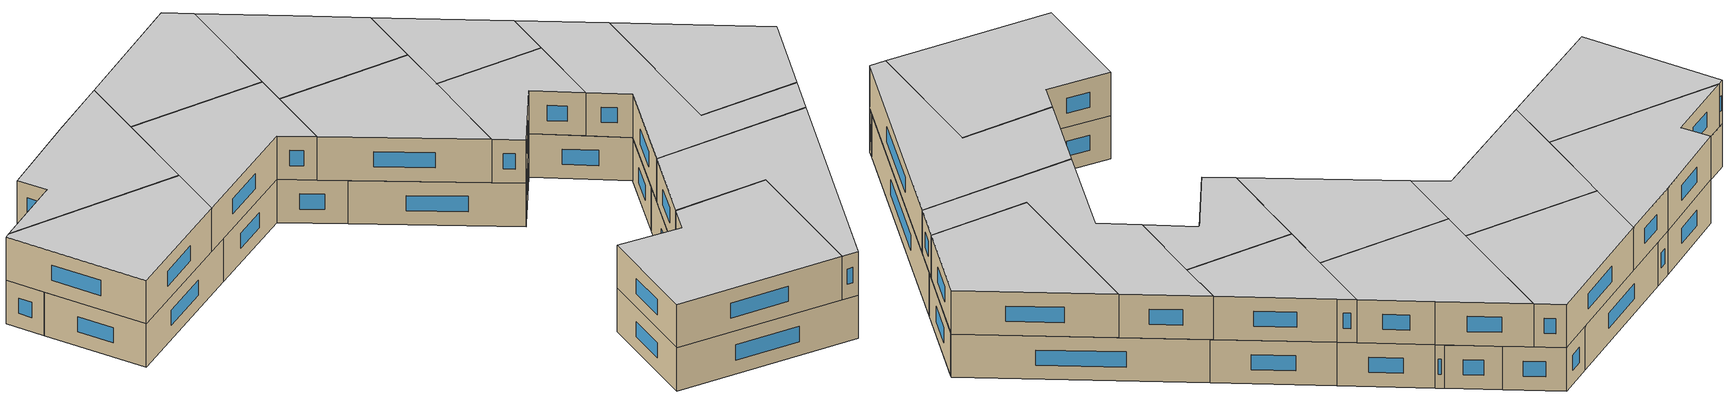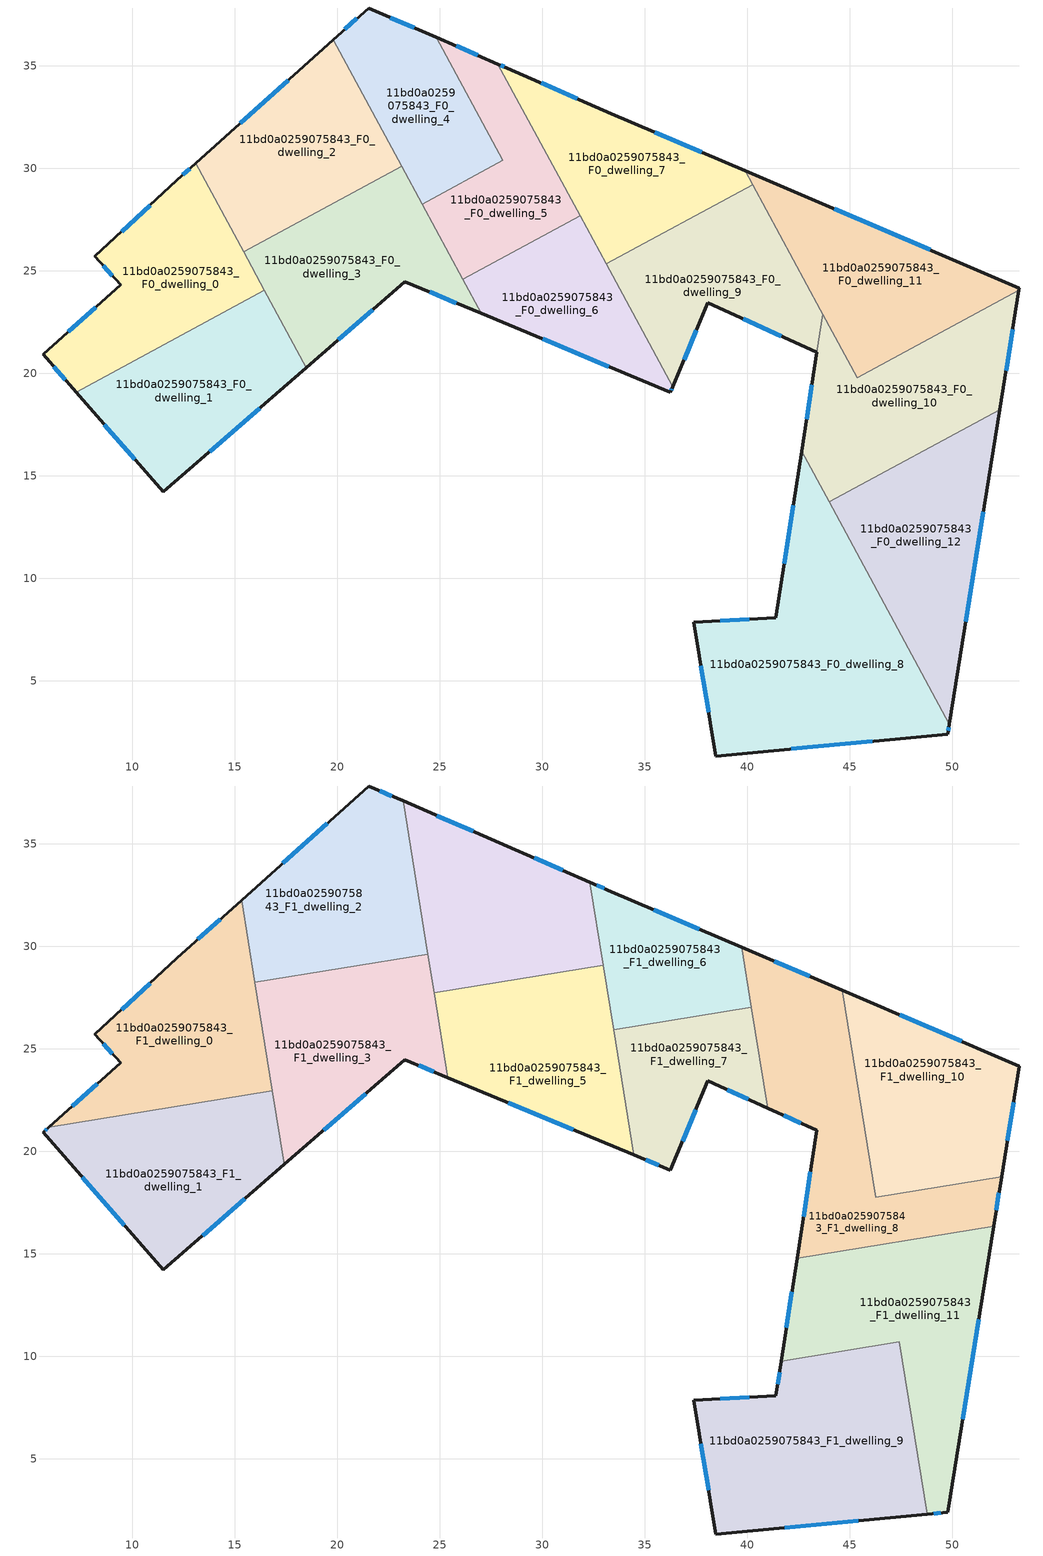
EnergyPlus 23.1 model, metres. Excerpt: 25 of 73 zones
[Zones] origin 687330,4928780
11bd0a0259075843_F0_dwelling_0
 floor ground (EU_floor_Construction): 13.1,30.24 16.45,24.05 7.27,19.08 5.66,20.93 9.45,24.31 8.18,25.71 12.18,29.41 z0
 wall outside (EU_wall_Construction): 13.1,30.24 12.18,29.41 8.18,25.71 9.45,24.31 5.66,20.93 7.27,19.08 z0:3
 wall to 11bd0a0259075843_F0_dwelling_2 (EU_wall_Construction): 15.44,25.92 13.1,30.24 z0:3
 wall to 11bd0a0259075843_F0_dwelling_1 (EU_wall_Construction): 7.27,19.08 16.45,24.05 z0:3
 wall to 11bd0a0259075843_F0_dwelling_3 (EU_wall_Construction): 16.45,24.05 15.44,25.92 z0:3
 window (EU_Window_Construction): 10.88,28.2 9.48,26.91 / 12.8,29.97 12.48,29.68 / 6.18,20.33 6.74,19.68 / 8.22,23.21 6.89,22.03 / 8.59,25.25 9.04,24.76 z0.98:2.02
11bd0a0259075843_F0_dwelling_1
 floor ground (EU_floor_Construction): 16.45,24.05 18.49,20.28 11.51,14.21 7.27,19.08 z0
 wall outside (EU_wall_Construction): 7.27,19.08 11.51,14.21 18.49,20.28 z0:3
 wall to 11bd0a0259075843_F0_dwelling_3 (EU_wall_Construction): 18.49,20.28 16.45,24.05 z0:3
 window (EU_Window_Construction): 8.65,17.5 10.13,15.79 / 13.78,16.18 16.22,18.3 z0.98:2.02
11bd0a0259075843_F0_dwelling_10
 floor ground (EU_floor_Construction): 53.26,24.04 52.33,18.23 44,13.72 42.66,16.19 43.69,22.89 45.37,19.77 z0
 wall outside (EU_wall_Construction): 52.33,18.23 53.26,24.04 / 43.4,21.02 42.66,16.19 z0:3
 wall to 11bd0a0259075843_F0_dwelling_12 (EU_wall_Construction): 44,13.72 52.33,18.23 z0:3
 wall to 11bd0a0259075843_F0_dwelling_11 (EU_wall_Construction): 53.26,24.04 45.37,19.77 43.69,22.88 z0:3
 wall to 11bd0a0259075843_F0_dwelling_8 (EU_wall_Construction): 42.66,16.19 44,13.72 z0:3
 wall to 11bd0a0259075843_F0_dwelling_9 (EU_wall_Construction): 43.69,22.89 43.4,21.02 z0:3
 window (EU_Window_Construction): 52.63,20.12 52.96,22.15 / 43.16,19.45 42.9,17.76 z0.98:2.02
11bd0a0259075843_F0_dwelling_11
 floor ground (EU_floor_Construction): 53.28,24.16 53.26,24.04 45.37,19.77 39.91,29.87 z0
 wall outside (EU_wall_Construction): 53.26,24.04 53.28,24.16 39.91,29.87 z0:3
 wall to 11bd0a0259075843_F0_dwelling_7 (EU_wall_Construction): 39.91,29.87 40.27,29.2 z0:3
 wall to 11bd0a0259075843_F0_dwelling_9 (EU_wall_Construction): 40.27,29.2 43.57,23.1 43.69,22.89 z0:3
 window (EU_Window_Construction): 48.93,26.02 44.26,28.01 z0.98:2.02
11bd0a0259075843_F0_dwelling_12
 floor ground (EU_floor_Construction): 52.33,18.23 49.86,2.88 44,13.72 z0
 wall outside (EU_wall_Construction): 49.86,2.88 52.33,18.23 z0:3
 wall to 11bd0a0259075843_F0_dwelling_8 (EU_wall_Construction): 44,13.72 49.86,2.88 z0:3
 window (EU_Window_Construction): 50.66,7.87 51.52,13.24 z0.98:2.02
11bd0a0259075843_F0_dwelling_2
 floor ground (EU_floor_Construction): 19.8,36.26 23.15,30.09 15.44,25.92 13.1,30.24 z0
 wall outside (EU_wall_Construction): 19.8,36.26 13.1,30.24 z0:3
 wall to 11bd0a0259075843_F0_dwelling_3 (EU_wall_Construction): 15.44,25.92 23.15,30.09 z0:3
 wall to 11bd0a0259075843_F0_dwelling_4 (EU_wall_Construction): 23.15,30.09 19.8,36.26 z0:3
 window (EU_Window_Construction): 17.62,34.3 15.28,32.2 z0.98:2.02
 ceiling adiabatic (EU_roof_Construction): 21.35,29.11 23.15,30.09 19.8,36.26 13.1,30.24 15.44,25.92 16.29,26.38 15.99,28.24 z3
11bd0a0259075843_F0_dwelling_3
 floor ground (EU_floor_Construction): 23.15,30.09 27.02,22.92 23.31,24.47 18.49,20.28 15.44,25.92 z0
 wall outside (EU_wall_Construction): 18.49,20.28 23.31,24.47 27.02,22.92 z0:3
 wall to 11bd0a0259075843_F0_dwelling_5 (EU_wall_Construction): 26.13,24.58 24.14,28.25 z0:3
 wall to 11bd0a0259075843_F0_dwelling_6 (EU_wall_Construction): 27.02,22.92 26.13,24.58 z0:3
 wall to 11bd0a0259075843_F0_dwelling_4 (EU_wall_Construction): 24.14,28.25 23.15,30.09 z0:3
 window (EU_Window_Construction): 24.52,23.96 25.82,23.42 / 20.06,21.64 21.74,23.1 z0.98:2.02
11bd0a0259075843_F0_dwelling_4
 floor ground (EU_floor_Construction): 24.82,36.39 28.08,30.38 24.14,28.25 19.8,36.26 21.53,37.82 z0
 wall outside (EU_wall_Construction): 24.82,36.39 21.53,37.82 19.8,36.26 z0:3
 wall to 11bd0a0259075843_F0_dwelling_5 (EU_wall_Construction): 24.14,28.25 28.08,30.38 24.82,36.39 z0:3
 window (EU_Window_Construction): 20.97,37.31 20.37,36.77 / 23.75,36.85 22.6,37.35 z0.98:2.02
11bd0a0259075843_F0_dwelling_5
 floor ground (EU_floor_Construction): 27.84,35.08 31.85,27.68 26.13,24.58 24.14,28.25 28.08,30.38 24.82,36.39 z0
 wall outside (EU_wall_Construction): 27.84,35.08 24.82,36.39 z0:3
 wall to 11bd0a0259075843_F0_dwelling_6 (EU_wall_Construction): 26.13,24.58 31.85,27.68 z0:3
 wall to 11bd0a0259075843_F0_dwelling_7 (EU_wall_Construction): 31.85,27.68 27.84,35.08 z0:3
 window (EU_Window_Construction): 26.86,35.51 25.81,35.97 z0.98:2.02
11bd0a0259075843_F0_dwelling_6
 floor ground (EU_floor_Construction): 31.85,27.68 36.37,19.33 36.26,19.08 27.02,22.92 26.13,24.58 z0
 wall outside (EU_wall_Construction): 27.02,22.92 36.26,19.08 36.37,19.33 z0:3
 wall to 11bd0a0259075843_F0_dwelling_9 (EU_wall_Construction): 36.37,19.33 33.12,25.33 z0:3
 wall to 11bd0a0259075843_F0_dwelling_7 (EU_wall_Construction): 33.12,25.33 31.85,27.68 z0:3
 window (EU_Window_Construction): 36.29,19.16 36.33,19.25 / 30.03,21.67 33.26,20.33 z0.98:2.02
11bd0a0259075843_F0_dwelling_7
 floor ground (EU_floor_Construction): 39.91,29.87 40.27,29.2 33.12,25.33 27.84,35.08 28.3,34.89 33.37,32.67 z0
 wall outside (EU_wall_Construction): 39.91,29.87 33.37,32.67 28.3,34.89 27.84,35.08 z0:3
 wall to 11bd0a0259075843_F0_dwelling_9 (EU_wall_Construction): 33.12,25.33 40.27,29.2 z0:3
 window (EU_Window_Construction): 31.72,33.39 29.95,34.17 / 37.78,30.78 35.5,31.76 / 28.15,34.95 27.99,35.02 z0.98:2.02
 ceiling adiabatic (EU_roof_Construction): 39.89,29 39.74,29.94 33.37,32.67 32.32,33.13 33.54,25.56 33.48,25.93 34.53,26.1 z3
11bd0a0259075843_F0_dwelling_8
 floor ground (EU_floor_Construction): 42.66,16.19 49.86,2.88 49.78,2.39 38.47,1.33 37.39,7.86 41.41,8.08 z0
 wall outside (EU_wall_Construction): 42.66,16.19 41.41,8.08 37.39,7.86 38.47,1.33 49.78,2.39 49.86,2.88 z0:3
 window (EU_Window_Construction): 49.81,2.55 49.83,2.72 / 42.15,1.67 46.1,2.04 / 37.74,5.73 38.12,3.45 / 40.1,8.01 38.7,7.93 / 42.25,13.55 41.82,10.72 z0.98:2.02
11bd0a0259075843_F0_dwelling_9
 floor ground (EU_floor_Construction): 40.27,29.2 43.57,23.1 43.69,22.89 43.4,21.02 38.08,23.44 36.37,19.33 33.12,25.33 z0
 wall outside (EU_wall_Construction): 36.37,19.33 38.08,23.44 43.4,21.02 z0:3
 window (EU_Window_Construction): 39.81,22.65 41.67,21.8 / 36.92,20.67 37.52,22.1 z0.98:2.02
11bd0a0259075843_F1_dwelling_0
 floor to 11bd0a0259075843_F0_dwelling_0 (EU_floor_Construction): 13.1,30.24 16.45,24.05 13.34,22.37 5.94,21.17 9.45,24.31 8.18,25.71 12.18,29.41 z3
 floor to 11bd0a0259075843_F0_dwelling_1 (EU_floor_Construction): 16.45,24.05 16.76,23.48 16.85,22.94 13.34,22.37 z3
 floor to 11bd0a0259075843_F0_dwelling_3 (EU_floor_Construction): 16.29,26.38 16.76,23.48 15.44,25.92 z3
 floor adiabatic (EU_floor_Construction): 15.34,32.25 16.29,26.38 15.44,25.92 13.1,30.24 z3
 wall outside (EU_wall_Construction): 15.34,32.25 12.18,29.41 8.18,25.71 9.45,24.31 5.94,21.17 z3:6
 wall to 11bd0a0259075843_F1_dwelling_1 (EU_wall_Construction): 5.94,21.17 16.85,22.94 z3:6
 wall to 11bd0a0259075843_F1_dwelling_3 (EU_wall_Construction): 16.85,22.94 15.99,28.24 z3:6
 wall to 11bd0a0259075843_F1_dwelling_2 (EU_wall_Construction): 15.99,28.24 15.34,32.25 z3:6
 window (EU_Window_Construction): 14.31,31.32 13.21,30.33 / 8.31,23.29 7.08,22.19 / 8.59,25.25 9.04,24.76 / 10.88,28.2 9.48,26.91 z3.98:5.02
 ceiling to 11bd0a0259075843_F2_dwelling_0 (EU_floor_Construction): 16.85,22.94 15.34,32.25 12.18,29.41 8.18,25.71 9.45,24.31 5.94,21.17 z6
11bd0a0259075843_F1_dwelling_1
 floor to 11bd0a0259075843_F0_dwelling_1 (EU_floor_Construction): 16.85,22.94 17.43,19.35 11.51,14.21 7.27,19.08 13.34,22.37 z3
 floor to 11bd0a0259075843_F0_dwelling_0 (EU_floor_Construction): 13.34,22.37 7.27,19.08 5.66,20.93 5.94,21.17 z3
 wall outside (EU_wall_Construction): 5.94,21.17 5.66,20.93 11.51,14.21 17.43,19.35 z3:6
 wall to 11bd0a0259075843_F1_dwelling_3 (EU_wall_Construction): 17.43,19.35 16.85,22.94 z3:6
 window (EU_Window_Construction): 13.44,15.88 15.5,17.68 / 7.56,18.74 9.61,16.39 / 5.85,21.09 5.75,21.01 z3.98:5.02
 ceiling to 11bd0a0259075843_F2_dwelling_1 (EU_floor_Construction): 17.43,19.35 16.85,22.94 5.94,21.17 5.66,20.93 11.51,14.21 z6
11bd0a0259075843_F1_dwelling_10
 floor to 11bd0a0259075843_F0_dwelling_11 (EU_floor_Construction): 53.28,24.16 53.26,24.04 45.9,20.06 44.64,27.85 z3
 floor to 11bd0a0259075843_F0_dwelling_10 (EU_floor_Construction): 53.26,24.04 52.41,18.76 46.28,17.76 45.9,20.06 z3
 wall outside (EU_wall_Construction): 52.41,18.76 53.28,24.16 44.64,27.85 z3:6
 wall to 11bd0a0259075843_F1_dwelling_8 (EU_wall_Construction): 44.64,27.85 46.28,17.76 52.41,18.76 z3:6
 window (EU_Window_Construction): 52.69,20.51 53,22.4 / 50.47,25.36 47.45,26.65 z3.98:5.02
 ceiling to 11bd0a0259075843_F2_dwelling_10 (EU_floor_Construction): 52.41,18.76 53.28,24.16 44.64,27.85 46.28,17.76 z6
11bd0a0259075843_F1_dwelling_11
 floor to 11bd0a0259075843_F0_dwelling_12 (EU_floor_Construction): 52.02,16.34 49.86,2.88 48.19,5.97 47.42,10.7 45.78,10.43 44,13.72 47.49,15.61 z3
 floor to 11bd0a0259075843_F0_dwelling_10 (EU_floor_Construction): 47.49,15.61 44,13.72 43.34,14.93 z3
 floor to 11bd0a0259075843_F0_dwelling_8 (EU_floor_Construction): 48.19,5.97 49.86,2.88 49.78,2.39 48.79,2.29 z3; 43.34,14.93 45.78,10.43 41.67,9.76 42.44,14.79 z3
 wall outside (EU_wall_Construction): 42.44,14.79 41.67,9.76 / 48.79,2.29 49.78,2.39 52.02,16.34 z3:6
 wall to 11bd0a0259075843_F1_dwelling_8 (EU_wall_Construction): 52.02,16.34 42.44,14.79 z3:6
 wall to 11bd0a0259075843_F1_dwelling_9 (EU_wall_Construction): 41.67,9.76 47.42,10.7 48.79,2.29 z3:6
 window (EU_Window_Construction): 42.19,13.15 41.92,11.4 / 50.51,6.93 51.29,11.81 / 49.11,2.32 49.46,2.36 z3.98:5.02
 ceiling to 11bd0a0259075843_F2_dwelling_11 (EU_floor_Construction): 49.78,2.39 52.02,16.34 42.44,14.79 41.67,9.76 47.42,10.7 48.79,2.29 z6
11bd0a0259075843_F1_dwelling_2
 floor adiabatic (EU_floor_Construction): 19.8,36.26 23.15,30.09 21.35,29.11 15.99,28.24 15.34,32.25 z3
 floor to 11bd0a0259075843_F0_dwelling_4 (EU_floor_Construction): 23.22,37.09 24.43,29.61 23.48,29.46 19.8,36.26 21.53,37.82 z3
 floor to 11bd0a0259075843_F0_dwelling_3 (EU_floor_Construction): 23.15,30.09 23.48,29.46 21.35,29.11 z3
 wall outside (EU_wall_Construction): 23.22,37.09 21.53,37.82 15.34,32.25 z3:6
 wall to 11bd0a0259075843_F1_dwelling_4 (EU_wall_Construction): 24.43,29.61 23.22,37.09 z3:6
 wall to 11bd0a0259075843_F1_dwelling_3 (EU_wall_Construction): 15.99,28.24 24.43,29.61 z3:6
 window (EU_Window_Construction): 22.67,37.32 22.08,37.58 / 19.52,36 17.35,34.06 z3.98:5.02
 ceiling to 11bd0a0259075843_F2_dwelling_2 (EU_floor_Construction): 24.43,29.61 23.22,37.09 21.53,37.82 15.34,32.25 15.99,28.24 z6
11bd0a0259075843_F1_dwelling_3
 floor to 11bd0a0259075843_F0_dwelling_3 (EU_floor_Construction): 23.48,29.46 24.87,26.9 25.41,23.59 23.31,24.47 18.49,20.28 16.76,23.48 16.29,26.38 21.35,29.11 z3
 floor to 11bd0a0259075843_F0_dwelling_4 (EU_floor_Construction): 24.43,29.61 24.61,28.5 24.14,28.25 23.48,29.46 z3
 floor to 11bd0a0259075843_F0_dwelling_2 (EU_floor_Construction): 21.35,29.11 16.29,26.38 15.99,28.24 z3
 floor to 11bd0a0259075843_F0_dwelling_1 (EU_floor_Construction): 16.76,23.48 18.49,20.28 17.43,19.35 z3
 floor to 11bd0a0259075843_F0_dwelling_5 (EU_floor_Construction): 24.61,28.5 24.87,26.9 24.14,28.25 z3
 wall outside (EU_wall_Construction): 17.43,19.35 23.31,24.47 25.41,23.59 z3:6
 wall to 11bd0a0259075843_F1_dwelling_5 (EU_wall_Construction): 25.41,23.59 24.73,27.74 z3:6
 wall to 11bd0a0259075843_F1_dwelling_4 (EU_wall_Construction): 24.73,27.74 24.43,29.61 z3:6
 window (EU_Window_Construction): 19.34,21.02 21.4,22.8 / 23.99,24.18 24.73,23.88 z3.98:5.02
 ceiling to 11bd0a0259075843_F2_dwelling_3 (EU_floor_Construction): 25.41,23.59 24.43,29.61 15.99,28.24 17.43,19.35 23.31,24.47 z6
11bd0a0259075843_F1_dwelling_4
 floor to 11bd0a0259075843_F0_dwelling_5 (EU_floor_Construction): 27.84,35.08 31.24,28.8 24.73,27.74 24.61,28.5 28.08,30.38 24.82,36.39 z3
 floor to 11bd0a0259075843_F0_dwelling_4 (EU_floor_Construction): 24.82,36.39 28.08,30.38 24.61,28.5 23.22,37.09 z3
 floor to 11bd0a0259075843_F0_dwelling_7 (EU_floor_Construction): 32.32,33.13 32.97,29.08 31.24,28.8 27.84,35.08 28.3,34.89 z3
 wall outside (EU_wall_Construction): 32.31,33.13 28.3,34.89 23.22,37.09 z3:6
 wall to 11bd0a0259075843_F1_dwelling_5 (EU_wall_Construction): 24.73,27.74 32.97,29.08 z3:6
 wall to 11bd0a0259075843_F1_dwelling_6 (EU_wall_Construction): 32.97,29.08 32.31,33.13 z3:6
 window (EU_Window_Construction): 26.65,35.6 24.87,36.37 / 31.01,33.7 29.61,34.32 z3.98:5.02
 ceiling to 11bd0a0259075843_F2_dwelling_4 (EU_floor_Construction): 32.97,29.08 32.31,33.13 28.3,34.89 23.22,37.09 24.73,27.74 z6
11bd0a0259075843_F1_dwelling_5
 floor to 11bd0a0259075843_F0_dwelling_5 (EU_floor_Construction): 31.24,28.8 31.85,27.68 26.13,24.58 24.87,26.9 24.73,27.74 z3
 floor to 11bd0a0259075843_F0_dwelling_6 (EU_floor_Construction): 31.85,27.68 33.78,24.12 34.47,19.82 27.02,22.92 26.13,24.58 z3
 floor to 11bd0a0259075843_F0_dwelling_9 (EU_floor_Construction): 33.54,25.56 33.78,24.12 33.12,25.33 z3
 floor to 11bd0a0259075843_F0_dwelling_3 (EU_floor_Construction): 24.87,26.9 27.02,22.92 25.41,23.59 z3
 floor to 11bd0a0259075843_F0_dwelling_7 (EU_floor_Construction): 32.97,29.08 33.54,25.56 33.12,25.33 31.24,28.8 z3
 wall outside (EU_wall_Construction): 25.41,23.59 34.47,19.82 z3:6
 wall to 11bd0a0259075843_F1_dwelling_7 (EU_wall_Construction): 34.47,19.82 33.48,25.93 z3:6
 wall to 11bd0a0259075843_F1_dwelling_6 (EU_wall_Construction): 33.48,25.93 32.97,29.08 z3:6
 window (EU_Window_Construction): 28.36,22.37 31.53,21.05 z3.98:5.02
 ceiling to 11bd0a0259075843_F2_dwelling_5 (EU_floor_Construction): 34.47,19.82 32.97,29.08 24.73,27.74 25.41,23.59 z6
11bd0a0259075843_F1_dwelling_6
 floor adiabatic (EU_floor_Construction): 39.74,29.94 39.89,29 34.53,26.1 33.48,25.93 32.32,33.13 33.37,32.67 z3
 floor to 11bd0a0259075843_F0_dwelling_9 (EU_floor_Construction): 39.89,29 40.21,27.02 34.53,26.1 z3
 wall outside (EU_wall_Construction): 39.74,29.95 33.37,32.67 32.31,33.13 z3:6
 wall to 11bd0a0259075843_F1_dwelling_7 (EU_wall_Construction): 33.48,25.93 40.21,27.02 z3:6
 wall to 11bd0a0259075843_F1_dwelling_8 (EU_wall_Construction): 40.21,27.02 39.74,29.95 z3:6
 window (EU_Window_Construction): 37.67,30.83 35.44,31.78 / 33.03,32.82 32.66,32.98 z3.98:5.02
 ceiling to 11bd0a0259075843_F2_dwelling_6 (EU_floor_Construction): 40.21,27.02 39.74,29.95 33.37,32.67 32.31,33.13 33.48,25.93 z6
11bd0a0259075843_F1_dwelling_7
 floor to 11bd0a0259075843_F0_dwelling_6 (EU_floor_Construction): 33.78,24.11 36.37,19.33 36.26,19.08 34.47,19.82 z3
 floor to 11bd0a0259075843_F0_dwelling_9 (EU_floor_Construction): 40.21,27.02 41.01,22.1 38.08,23.44 36.37,19.33 33.78,24.11 33.54,25.56 34.53,26.1 z3
 floor to 11bd0a0259075843_F0_dwelling_7 (EU_floor_Construction): 34.53,26.1 33.54,25.56 33.48,25.93 z3
 wall outside (EU_wall_Construction): 34.47,19.82 36.26,19.08 38.08,23.44 41.01,22.1 z3:6
 wall to 11bd0a0259075843_F1_dwelling_8 (EU_wall_Construction): 41.01,22.1 40.21,27.02 z3:6
 window (EU_Window_Construction): 39.03,23 40.06,22.54 / 36.85,20.49 37.49,22.02 / 35.06,19.58 35.68,19.32 z3.98:5.02
 ceiling to 11bd0a0259075843_F2_dwelling_7 (EU_floor_Construction): 41.01,22.1 40.21,27.02 33.48,25.93 34.47,19.82 36.26,19.08 38.08,23.44 z6
11bd0a0259075843_F1_dwelling_8
 floor to 11bd0a0259075843_F0_dwelling_10 (EU_floor_Construction): 52.41,18.76 52.33,18.23 47.49,15.61 43.34,14.93 42.66,16.19 43.69,22.88 45.37,19.77 45.9,20.06 46.28,17.76 z3
 floor to 11bd0a0259075843_F0_dwelling_12 (EU_floor_Construction): 52.33,18.23 52.02,16.34 47.49,15.61 z3
 floor to 11bd0a0259075843_F0_dwelling_11 (EU_floor_Construction): 44.64,27.85 45.9,20.06 45.37,19.77 39.91,29.87 z3
 floor to 11bd0a0259075843_F0_dwelling_8 (EU_floor_Construction): 42.66,16.19 43.34,14.93 42.44,14.79 z3
 floor to 11bd0a0259075843_F0_dwelling_9 (EU_floor_Construction): 40.27,29.2 43.57,23.1 43.69,22.89 43.4,21.02 41.01,22.1 39.89,29 z3
 floor to 11bd0a0259075843_F0_dwelling_7 (EU_floor_Construction): 39.91,29.87 40.27,29.2 39.89,29 39.74,29.94 z3
 wall outside (EU_wall_Construction): 44.64,27.85 39.74,29.95 / 52.02,16.34 52.41,18.76 / 41.01,22.1 43.4,21.02 42.44,14.79 z3:6
 window (EU_Window_Construction): 43.05,28.53 41.33,29.26 / 52.15,17.13 52.29,17.97 / 43.09,18.99 42.75,16.81 / 41.79,21.75 42.62,21.37 z3.98:5.02
 ceiling to 11bd0a0259075843_F2_dwelling_8 (EU_floor_Construction): 52.02,16.34 52.41,18.76 46.28,17.76 44.64,27.85 39.74,29.95 41.01,22.1 43.4,21.02 42.44,14.79 z6
11bd0a0259075843_F1_dwelling_9
 floor to 11bd0a0259075843_F0_dwelling_8 (EU_floor_Construction): 45.78,10.43 48.19,5.97 48.79,2.29 38.47,1.33 37.39,7.86 41.41,8.08 41.67,9.76 z3
 floor to 11bd0a0259075843_F0_dwelling_12 (EU_floor_Construction): 47.42,10.7 48.19,5.97 45.78,10.43 z3
 wall outside (EU_wall_Construction): 41.67,9.76 41.41,8.08 37.39,7.86 38.47,1.33 48.79,2.29 z3:6
 window (EU_Window_Construction): 37.74,5.73 38.12,3.45 / 40.1,8.01 38.7,7.93 / 41.58,9.22 41.49,8.63 / 41.83,1.64 45.43,1.98 z3.98:5.02
 ceiling to 11bd0a0259075843_F2_dwelling_9 (EU_floor_Construction): 48.79,2.29 47.42,10.7 41.67,9.76 41.41,8.08 37.39,7.86 38.47,1.33 z6
[Building]
EU S2 Campaign: North Axis=0; Terrain=City; Solar Distribution=FullExterior
[Site:Location]
Bologna: Latitude=44.5; Longitude=11.25; Time Zone=1; Elevation=37
[SizingPeriod:WeatherFileDays]
AnnualSizingPeriod: Begin Month=1; Begin Day of Month=1; End Month=12; End Day of Month=31; Day of Week for Start Day=Monday; Use Weather File Daylight Saving Period=No; Use Weather File Rain and Snow Indicators=No
[MATERIAL]
EU_InternalMass_Material: Roughness=MediumRough; Thickness=0.1; Conductivity=1; Density=1800; Specific Heat=900; Thermal Absorptance=0.9; Solar Absorptance=0.7; Visible Absorptance=0.7
[MATERIAL:NOMASS] Roughness=MediumRough; Thermal Absorptance=0.9; Solar Absorptance=0.7; Visible Absorptance=0.7
Name | Thermal Resistance
EU_wall_NoMass | 0.905828
EU_roof_NoMass | 0.37593
EU_floor_NoMass | 0.67114
[WINDOWMATERIAL:SIMPLEGLAZINGSYSTEM]
EU_Window_SimpleGlazing: UFactor=4.52486; Solar Heat Gain Coefficient=0.85; Visible Transmittance=0.85
[CONSTRUCTION]
EU_wall_Construction: EU_wall_NoMass
EU_roof_Construction: EU_roof_NoMass
EU_floor_Construction: EU_floor_NoMass
EU_Window_Construction: EU_Window_SimpleGlazing
EU_InternalMass_Construction: EU_InternalMass_Material
[ZONE] Type=1; Multiplier=1; Ceiling Height=autocalculate; Floor Area=autocalculate; Part of Total Floor Area=Yes
Name | Volume
11bd0a0259075843_F0_dwelling_0 | 156.979
11bd0a0259075843_F1_dwelling_0 | 170.049
11bd0a0259075843_F0_dwelling_1 | 156.961
11bd0a0259075843_F1_dwelling_1 | 170.053
11bd0a0259075843_F0_dwelling_10 | 168.133
11bd0a0259075843_F1_dwelling_10; 11bd0a0259075843_F1_dwelling_5 | 170.038
11bd0a0259075843_F0_dwelling_11 | 156.987
11bd0a0259075843_F1_dwelling_11 | 202.709
11bd0a0259075843_F0_dwelling_12 | 175.021
11bd0a0259075843_F0_dwelling_2 | 156.864
11bd0a0259075843_F1_dwelling_2 | 170.039
11bd0a0259075843_F0_dwelling_3 | 156.875
11bd0a0259075843_F1_dwelling_3 | 170.048
11bd0a0259075843_F0_dwelling_4 | 118.469
11bd0a0259075843_F1_dwelling_4 | 170.043
11bd0a0259075843_F0_dwelling_5 | 115.206
11bd0a0259075843_F0_dwelling_6 | 115.21
11bd0a0259075843_F1_dwelling_6 | 104.802
11bd0a0259075843_F0_dwelling_7 | 143.99
11bd0a0259075843_F1_dwelling_7 | 104.799
11bd0a0259075843_F0_dwelling_8 | 269.109
11bd0a0259075843_F1_dwelling_8 | 202.674
11bd0a0259075843_F0_dwelling_9 | 150.855
11bd0a0259075843_F1_dwelling_9 | 235.3125
[INTERNALMASS] Construction=EU_InternalMass_Construction
Name | Zone or ZoneList | Surface Area
11bd0a0259075843_F0_dwelling_0_EU_InternalMass | 11bd0a0259075843_F0_dwelling_0 | 52.3252
11bd0a0259075843_F0_dwelling_1_EU_InternalMass | 11bd0a0259075843_F0_dwelling_1 | 52.3217
11bd0a0259075843_F0_dwelling_2_EU_InternalMass | 11bd0a0259075843_F0_dwelling_2 | 52.2851
11bd0a0259075843_F0_dwelling_3_EU_InternalMass | 11bd0a0259075843_F0_dwelling_3 | 52.2925
11bd0a0259075843_F0_dwelling_4_EU_InternalMass | 11bd0a0259075843_F0_dwelling_4 | 39.4904
11bd0a0259075843_F0_dwelling_5_EU_InternalMass | 11bd0a0259075843_F0_dwelling_5 | 38.4017
11bd0a0259075843_F0_dwelling_6_EU_InternalMass | 11bd0a0259075843_F0_dwelling_6 | 38.4025
11bd0a0259075843_F0_dwelling_7_EU_InternalMass | 11bd0a0259075843_F0_dwelling_7 | 47.9948
11bd0a0259075843_F0_dwelling_8_EU_InternalMass | 11bd0a0259075843_F0_dwelling_8 | 89.7029
11bd0a0259075843_F0_dwelling_9_EU_InternalMass | 11bd0a0259075843_F0_dwelling_9 | 50.2844
11bd0a0259075843_F0_dwelling_10_EU_InternalMass | 11bd0a0259075843_F0_dwelling_10 | 56.0427
11bd0a0259075843_F0_dwelling_11_EU_InternalMass | 11bd0a0259075843_F0_dwelling_11 | 52.3256
11bd0a0259075843_F0_dwelling_12_EU_InternalMass | 11bd0a0259075843_F0_dwelling_12 | 58.3383
11bd0a0259075843_F1_dwelling_0_EU_InternalMass | 11bd0a0259075843_F1_dwelling_0 | 56.6856
11bd0a0259075843_F1_dwelling_1_EU_InternalMass | 11bd0a0259075843_F1_dwelling_1 | 56.683
11bd0a0259075843_F1_dwelling_2_EU_InternalMass | 11bd0a0259075843_F1_dwelling_2 | 56.681
11bd0a0259075843_F1_dwelling_3_EU_InternalMass | 11bd0a0259075843_F1_dwelling_3 | 56.684
11bd0a0259075843_F1_dwelling_4_EU_InternalMass | 11bd0a0259075843_F1_dwelling_4 | 56.6808
11bd0a0259075843_F1_dwelling_5_EU_InternalMass | 11bd0a0259075843_F1_dwelling_5 | 56.6808
11bd0a0259075843_F1_dwelling_6_EU_InternalMass | 11bd0a0259075843_F1_dwelling_6 | 34.9331
11bd0a0259075843_F1_dwelling_7_EU_InternalMass | 11bd0a0259075843_F1_dwelling_7 | 34.9323
11bd0a0259075843_F1_dwelling_8_EU_InternalMass | 11bd0a0259075843_F1_dwelling_8 | 67.557
11bd0a0259075843_F1_dwelling_9_EU_InternalMass | 11bd0a0259075843_F1_dwelling_9 | 78.4371
11bd0a0259075843_F1_dwelling_10_EU_InternalMass | 11bd0a0259075843_F1_dwelling_10 | 56.6791
11bd0a0259075843_F1_dwelling_11_EU_InternalMass | 11bd0a0259075843_F1_dwelling_11 | 67.5714
[OTHEREQUIPMENT] Fuel Type=Electricity; Design Level Calculation Method=Watts/Area; Power per Zone Floor Area=1; Fraction Latent=0; Fraction Radiant=0; Fraction Lost=0; Carbon Dioxide Generation Rate=0; EndUse Subcategory=EU_Step8_InternalGains
Name | Zone or ZoneList or Space or SpaceList | Schedule
EU_Step8_InternalGain_11bd0a0259075843_F0_dwelling_0_f000 | 11bd0a0259075843_F0_dwelling_0 | EU_Step8_GainSchedule_11bd0a0259075843_F0_dwelling_0_f000
EU_Step8_InternalGain_11bd0a0259075843_F0_dwelling_1_f000 | 11bd0a0259075843_F0_dwelling_1 | EU_Step8_GainSchedule_11bd0a0259075843_F0_dwelling_1_f000
EU_Step8_InternalGain_11bd0a0259075843_F0_dwelling_2_f000 | 11bd0a0259075843_F0_dwelling_2 | EU_Step8_GainSchedule_11bd0a0259075843_F0_dwelling_2_f000
EU_Step8_InternalGain_11bd0a0259075843_F0_dwelling_3_f000 | 11bd0a0259075843_F0_dwelling_3 | EU_Step8_GainSchedule_11bd0a0259075843_F0_dwelling_3_f000
EU_Step8_InternalGain_11bd0a0259075843_F0_dwelling_4_f000 | 11bd0a0259075843_F0_dwelling_4 | EU_Step8_GainSchedule_11bd0a0259075843_F0_dwelling_4_f000
EU_Step8_InternalGain_11bd0a0259075843_F0_dwelling_5_f000 | 11bd0a0259075843_F0_dwelling_5 | EU_Step8_GainSchedule_11bd0a0259075843_F0_dwelling_5_f000
EU_Step8_InternalGain_11bd0a0259075843_F0_dwelling_6_f000 | 11bd0a0259075843_F0_dwelling_6 | EU_Step8_GainSchedule_11bd0a0259075843_F0_dwelling_6_f000
EU_Step8_InternalGain_11bd0a0259075843_F0_dwelling_7_f000 | 11bd0a0259075843_F0_dwelling_7 | EU_Step8_GainSchedule_11bd0a0259075843_F0_dwelling_7_f000
EU_Step8_InternalGain_11bd0a0259075843_F0_dwelling_8_f000 | 11bd0a0259075843_F0_dwelling_8 | EU_Step8_GainSchedule_11bd0a0259075843_F0_dwelling_8_f000
EU_Step8_InternalGain_11bd0a0259075843_F0_dwelling_9_f000 | 11bd0a0259075843_F0_dwelling_9 | EU_Step8_GainSchedule_11bd0a0259075843_F0_dwelling_9_f000
EU_Step8_InternalGain_11bd0a0259075843_F0_dwelling_10_f000 | 11bd0a0259075843_F0_dwelling_10 | EU_Step8_GainSchedule_11bd0a0259075843_F0_dwelling_10_f000
EU_Step8_InternalGain_11bd0a0259075843_F0_dwelling_11_f000 | 11bd0a0259075843_F0_dwelling_11 | EU_Step8_GainSchedule_11bd0a0259075843_F0_dwelling_11_f000
EU_Step8_InternalGain_11bd0a0259075843_F0_dwelling_12_f000 | 11bd0a0259075843_F0_dwelling_12 | EU_Step8_GainSchedule_11bd0a0259075843_F0_dwelling_12_f000
EU_Step8_InternalGain_11bd0a0259075843_F1_dwelling_0_f000 | 11bd0a0259075843_F1_dwelling_0 | EU_Step8_GainSchedule_11bd0a0259075843_F1_dwelling_0_f000
EU_Step8_InternalGain_11bd0a0259075843_F1_dwelling_1_f000 | 11bd0a0259075843_F1_dwelling_1 | EU_Step8_GainSchedule_11bd0a0259075843_F1_dwelling_1_f000
EU_Step8_InternalGain_11bd0a0259075843_F1_dwelling_2_f000 | 11bd0a0259075843_F1_dwelling_2 | EU_Step8_GainSchedule_11bd0a0259075843_F1_dwelling_2_f000
EU_Step8_InternalGain_11bd0a0259075843_F1_dwelling_3_f000 | 11bd0a0259075843_F1_dwelling_3 | EU_Step8_GainSchedule_11bd0a0259075843_F1_dwelling_3_f000
EU_Step8_InternalGain_11bd0a0259075843_F1_dwelling_4_f000 | 11bd0a0259075843_F1_dwelling_4 | EU_Step8_GainSchedule_11bd0a0259075843_F1_dwelling_4_f000
EU_Step8_InternalGain_11bd0a0259075843_F1_dwelling_5_f000 | 11bd0a0259075843_F1_dwelling_5 | EU_Step8_GainSchedule_11bd0a0259075843_F1_dwelling_5_f000
EU_Step8_InternalGain_11bd0a0259075843_F1_dwelling_6_f000 | 11bd0a0259075843_F1_dwelling_6 | EU_Step8_GainSchedule_11bd0a0259075843_F1_dwelling_6_f000
EU_Step8_InternalGain_11bd0a0259075843_F1_dwelling_7_f000 | 11bd0a0259075843_F1_dwelling_7 | EU_Step8_GainSchedule_11bd0a0259075843_F1_dwelling_7_f000
EU_Step8_InternalGain_11bd0a0259075843_F1_dwelling_8_f000 | 11bd0a0259075843_F1_dwelling_8 | EU_Step8_GainSchedule_11bd0a0259075843_F1_dwelling_8_f000
EU_Step8_InternalGain_11bd0a0259075843_F1_dwelling_9_f000 | 11bd0a0259075843_F1_dwelling_9 | EU_Step8_GainSchedule_11bd0a0259075843_F1_dwelling_9_f000
EU_Step8_InternalGain_11bd0a0259075843_F1_dwelling_10_f000 | 11bd0a0259075843_F1_dwelling_10 | EU_Step8_GainSchedule_11bd0a0259075843_F1_dwelling_10_f000
EU_Step8_InternalGain_11bd0a0259075843_F1_dwelling_11_f000 | 11bd0a0259075843_F1_dwelling_11 | EU_Step8_GainSchedule_11bd0a0259075843_F1_dwelling_11_f000
[ZONEVENTILATION:DESIGNFLOWRATE] Schedule=EU_AlwaysOn; Design Flow Rate Calculation Method=AirChanges/Hour; Air Changes per Hour=0.73129; Ventilation Type=Natural; Fan Pressure Rise=0; Fan Total Efficiency=1; Constant Term Coefficient=1; Temperature Term Coefficient=0; Velocity Term Coefficient=0; Velocity Squared Term Coefficient=0; Minimum Indoor Temperature=-100; Maximum Indoor Temperature=100; Delta Temperature=-100; Minimum Outdoor Temperature=-100; Maximum Outdoor Temperature=100; Maximum Wind Speed=40
Name | Zone or ZoneList or Space or SpaceList
EU_ConstantAir_11bd0a0259075843_F0_dwelling_0 | 11bd0a0259075843_F0_dwelling_0
EU_ConstantAir_11bd0a0259075843_F0_dwelling_1 | 11bd0a0259075843_F0_dwelling_1
EU_ConstantAir_11bd0a0259075843_F0_dwelling_2 | 11bd0a0259075843_F0_dwelling_2
EU_ConstantAir_11bd0a0259075843_F0_dwelling_3 | 11bd0a0259075843_F0_dwelling_3
EU_ConstantAir_11bd0a0259075843_F0_dwelling_4 | 11bd0a0259075843_F0_dwelling_4
EU_ConstantAir_11bd0a0259075843_F0_dwelling_5 | 11bd0a0259075843_F0_dwelling_5
EU_ConstantAir_11bd0a0259075843_F0_dwelling_6 | 11bd0a0259075843_F0_dwelling_6
EU_ConstantAir_11bd0a0259075843_F0_dwelling_7 | 11bd0a0259075843_F0_dwelling_7
EU_ConstantAir_11bd0a0259075843_F0_dwelling_8 | 11bd0a0259075843_F0_dwelling_8
EU_ConstantAir_11bd0a0259075843_F0_dwelling_9 | 11bd0a0259075843_F0_dwelling_9
EU_ConstantAir_11bd0a0259075843_F0_dwelling_10 | 11bd0a0259075843_F0_dwelling_10
EU_ConstantAir_11bd0a0259075843_F0_dwelling_11 | 11bd0a0259075843_F0_dwelling_11
EU_ConstantAir_11bd0a0259075843_F0_dwelling_12 | 11bd0a0259075843_F0_dwelling_12
EU_ConstantAir_11bd0a0259075843_F1_dwelling_0 | 11bd0a0259075843_F1_dwelling_0
EU_ConstantAir_11bd0a0259075843_F1_dwelling_1 | 11bd0a0259075843_F1_dwelling_1
EU_ConstantAir_11bd0a0259075843_F1_dwelling_2 | 11bd0a0259075843_F1_dwelling_2
EU_ConstantAir_11bd0a0259075843_F1_dwelling_3 | 11bd0a0259075843_F1_dwelling_3
EU_ConstantAir_11bd0a0259075843_F1_dwelling_4 | 11bd0a0259075843_F1_dwelling_4
EU_ConstantAir_11bd0a0259075843_F1_dwelling_5 | 11bd0a0259075843_F1_dwelling_5
EU_ConstantAir_11bd0a0259075843_F1_dwelling_6 | 11bd0a0259075843_F1_dwelling_6
EU_ConstantAir_11bd0a0259075843_F1_dwelling_7 | 11bd0a0259075843_F1_dwelling_7
EU_ConstantAir_11bd0a0259075843_F1_dwelling_8 | 11bd0a0259075843_F1_dwelling_8
EU_ConstantAir_11bd0a0259075843_F1_dwelling_9 | 11bd0a0259075843_F1_dwelling_9
EU_ConstantAir_11bd0a0259075843_F1_dwelling_10 | 11bd0a0259075843_F1_dwelling_10
EU_ConstantAir_11bd0a0259075843_F1_dwelling_11 | 11bd0a0259075843_F1_dwelling_11
[HVACTEMPLATE:THERMOSTAT] Constant Heating Setpoint=20; Constant Cooling Setpoint=50
EU_HeatOnly_11bd0a0259075843_F0_dwelling_0; EU_HeatOnly_11bd0a0259075843_F0_dwelling_1; EU_HeatOnly_11bd0a0259075843_F0_dwelling_2; EU_HeatOnly_11bd0a0259075843_F0_dwelling_3; EU_HeatOnly_11bd0a0259075843_F0_dwelling_4; EU_HeatOnly_11bd0a0259075843_F0_dwelling_5; EU_HeatOnly_11bd0a0259075843_F0_dwelling_6; EU_HeatOnly_11bd0a0259075843_F0_dwelling_7; EU_HeatOnly_11bd0a0259075843_F0_dwelling_8; EU_HeatOnly_11bd0a0259075843_F0_dwelling_9; EU_HeatOnly_11bd0a0259075843_F0_dwelling_10; EU_HeatOnly_11bd0a0259075843_F0_dwelling_11; EU_HeatOnly_11bd0a0259075843_F0_dwelling_12; EU_HeatOnly_11bd0a0259075843_F1_dwelling_0; EU_HeatOnly_11bd0a0259075843_F1_dwelling_1; EU_HeatOnly_11bd0a0259075843_F1_dwelling_2; EU_HeatOnly_11bd0a0259075843_F1_dwelling_3; EU_HeatOnly_11bd0a0259075843_F1_dwelling_4; EU_HeatOnly_11bd0a0259075843_F1_dwelling_5; EU_HeatOnly_11bd0a0259075843_F1_dwelling_6; EU_HeatOnly_11bd0a0259075843_F1_dwelling_7; EU_HeatOnly_11bd0a0259075843_F1_dwelling_8; EU_HeatOnly_11bd0a0259075843_F1_dwelling_9; EU_HeatOnly_11bd0a0259075843_F1_dwelling_10; EU_HeatOnly_11bd0a0259075843_F1_dwelling_11; EU_HeatOnly_11bd0a0259075843_F2_dwelling_0; EU_HeatOnly_11bd0a0259075843_F2_dwelling_1; EU_HeatOnly_11bd0a0259075843_F2_dwelling_2; EU_HeatOnly_11bd0a0259075843_F2_dwelling_3; EU_HeatOnly_11bd0a0259075843_F2_dwelling_4; EU_HeatOnly_11bd0a0259075843_F2_dwelling_5; EU_HeatOnly_11bd0a0259075843_F2_dwelling_6; EU_HeatOnly_11bd0a0259075843_F2_dwelling_7; EU_HeatOnly_11bd0a0259075843_F2_dwelling_8; EU_HeatOnly_11bd0a0259075843_F2_dwelling_9; EU_HeatOnly_11bd0a0259075843_F2_dwelling_10; EU_HeatOnly_11bd0a0259075843_F2_dwelling_11; EU_HeatOnly_11bd0a0259075843_F3_dwelling_0; EU_HeatOnly_11bd0a0259075843_F3_dwelling_1; EU_HeatOnly_11bd0a0259075843_F3_dwelling_2; EU_HeatOnly_11bd0a0259075843_F3_dwelling_3; EU_HeatOnly_11bd0a0259075843_F3_dwelling_4; EU_HeatOnly_11bd0a0259075843_F3_dwelling_5; EU_HeatOnly_11bd0a0259075843_F3_dwelling_6; EU_HeatOnly_11bd0a0259075843_F3_dwelling_7; EU_HeatOnly_11bd0a0259075843_F3_dwelling_8; EU_HeatOnly_11bd0a0259075843_F3_dwelling_9; EU_HeatOnly_11bd0a0259075843_F3_dwelling_10; EU_HeatOnly_11bd0a0259075843_F3_dwelling_11; EU_HeatOnly_11bd0a0259075843_F4_dwelling_0; EU_HeatOnly_11bd0a0259075843_F4_dwelling_1; EU_HeatOnly_11bd0a0259075843_F4_dwelling_2; EU_HeatOnly_11bd0a0259075843_F4_dwelling_3; EU_HeatOnly_11bd0a0259075843_F4_dwelling_4; EU_HeatOnly_11bd0a0259075843_F4_dwelling_5; EU_HeatOnly_11bd0a0259075843_F4_dwelling_6; EU_HeatOnly_11bd0a0259075843_F4_dwelling_7; EU_HeatOnly_11bd0a0259075843_F4_dwelling_8; EU_HeatOnly_11bd0a0259075843_F4_dwelling_9; EU_HeatOnly_11bd0a0259075843_F4_dwelling_10; EU_HeatOnly_11bd0a0259075843_F4_dwelling_11; EU_HeatOnly_11bd0a0259075843_F5_dwelling_0; EU_HeatOnly_11bd0a0259075843_F5_dwelling_1; EU_HeatOnly_11bd0a0259075843_F5_dwelling_2; EU_HeatOnly_11bd0a0259075843_F5_dwelling_3; EU_HeatOnly_11bd0a0259075843_F5_dwelling_4; EU_HeatOnly_11bd0a0259075843_F5_dwelling_5; EU_HeatOnly_11bd0a0259075843_F5_dwelling_6; EU_HeatOnly_11bd0a0259075843_F5_dwelling_7; EU_HeatOnly_11bd0a0259075843_F5_dwelling_8; EU_HeatOnly_11bd0a0259075843_F5_dwelling_9; EU_HeatOnly_11bd0a0259075843_F5_dwelling_10; EU_HeatOnly_11bd0a0259075843_F5_dwelling_11
[HVACTEMPLATE:ZONE:IDEALLOADSAIRSYSTEM] System Availability Schedule=EU_AlwaysOn; Maximum Heating Supply Air Temperature=50; Minimum Cooling Supply Air Temperature=13; Maximum Heating Supply Air Humidity Ratio=0.0156; Minimum Cooling Supply Air Humidity Ratio=0.0077; Heating Limit=NoLimit; Cooling Limit=NoLimit; Heating Availability Schedule=EU_AlwaysOn; Cooling Availability Schedule=EU_CoolingOff; Dehumidification Control Type=ConstantSensibleHeatRatio; Cooling Sensible Heat Ratio=0.7; Dehumidification Setpoint=60; Humidification Control Type=None; Humidification Setpoint=30; Outdoor Air Method=None; Outdoor Air Flow Rate per Person=0.00944; Outdoor Air Flow Rate per Zone Floor Area=0; Outdoor Air Flow Rate per Zone=0; Demand Controlled Ventilation Type=None; Outdoor Air Economizer Type=NoEconomizer; Heat Recovery Type=None; Sensible Heat Recovery Effectiveness=0.7; Latent Heat Recovery Effectiveness=0.65
Name | Template Thermostat
11bd0a0259075843_F0_dwelling_0 | EU_HeatOnly_11bd0a0259075843_F0_dwelling_0
11bd0a0259075843_F0_dwelling_1 | EU_HeatOnly_11bd0a0259075843_F0_dwelling_1
11bd0a0259075843_F0_dwelling_2 | EU_HeatOnly_11bd0a0259075843_F0_dwelling_2
11bd0a0259075843_F0_dwelling_3 | EU_HeatOnly_11bd0a0259075843_F0_dwelling_3
11bd0a0259075843_F0_dwelling_4 | EU_HeatOnly_11bd0a0259075843_F0_dwelling_4
11bd0a0259075843_F0_dwelling_5 | EU_HeatOnly_11bd0a0259075843_F0_dwelling_5
11bd0a0259075843_F0_dwelling_6 | EU_HeatOnly_11bd0a0259075843_F0_dwelling_6
11bd0a0259075843_F0_dwelling_7 | EU_HeatOnly_11bd0a0259075843_F0_dwelling_7
11bd0a0259075843_F0_dwelling_8 | EU_HeatOnly_11bd0a0259075843_F0_dwelling_8
11bd0a0259075843_F0_dwelling_9 | EU_HeatOnly_11bd0a0259075843_F0_dwelling_9
11bd0a0259075843_F0_dwelling_10 | EU_HeatOnly_11bd0a0259075843_F0_dwelling_10
11bd0a0259075843_F0_dwelling_11 | EU_HeatOnly_11bd0a0259075843_F0_dwelling_11
11bd0a0259075843_F0_dwelling_12 | EU_HeatOnly_11bd0a0259075843_F0_dwelling_12
11bd0a0259075843_F1_dwelling_0 | EU_HeatOnly_11bd0a0259075843_F1_dwelling_0
11bd0a0259075843_F1_dwelling_1 | EU_HeatOnly_11bd0a0259075843_F1_dwelling_1
11bd0a0259075843_F1_dwelling_2 | EU_HeatOnly_11bd0a0259075843_F1_dwelling_2
11bd0a0259075843_F1_dwelling_3 | EU_HeatOnly_11bd0a0259075843_F1_dwelling_3
11bd0a0259075843_F1_dwelling_4 | EU_HeatOnly_11bd0a0259075843_F1_dwelling_4
11bd0a0259075843_F1_dwelling_5 | EU_HeatOnly_11bd0a0259075843_F1_dwelling_5
11bd0a0259075843_F1_dwelling_6 | EU_HeatOnly_11bd0a0259075843_F1_dwelling_6
11bd0a0259075843_F1_dwelling_7 | EU_HeatOnly_11bd0a0259075843_F1_dwelling_7
11bd0a0259075843_F1_dwelling_8 | EU_HeatOnly_11bd0a0259075843_F1_dwelling_8
11bd0a0259075843_F1_dwelling_9 | EU_HeatOnly_11bd0a0259075843_F1_dwelling_9
11bd0a0259075843_F1_dwelling_10 | EU_HeatOnly_11bd0a0259075843_F1_dwelling_10
11bd0a0259075843_F1_dwelling_11 | EU_HeatOnly_11bd0a0259075843_F1_dwelling_11
[SIZING:ZONE] Zone Cooling Design Supply Air Temperature Input Method=SupplyAirTemperature; Zone Cooling Design Supply Air Temperature=13; Zone Heating Design Supply Air Temperature Input Method=SupplyAirTemperature; Zone Heating Design Supply Air Temperature=50; Zone Cooling Design Supply Air Humidity Ratio=0.008; Zone Heating Design Supply Air Humidity Ratio=0.008; Cooling Design Air Flow Method=DesignDay; Cooling Design Air Flow Rate=0; Cooling Minimum Air Flow per Zone Floor Area=0.000762; Cooling Minimum Air Flow=0; Cooling Minimum Air Flow Fraction=0.2; Heating Design Air Flow Method=DesignDay; Heating Design Air Flow Rate=0; Heating Maximum Air Flow per Zone Floor Area=0.002032; Heating Maximum Air Flow=0.141576; Heating Maximum Air Flow Fraction=0.3; Account for Dedicated Outdoor Air System=No; Dedicated Outdoor Air System Control Strategy=NeutralSupplyAir; Dedicated Outdoor Air Low Setpoint Temperature for Design=autosize; Dedicated Outdoor Air High Setpoint Temperature for Design=autosize; Zone Load Sizing Method=Sensible Load Only No Latent Load; Zone Latent Cooling Design Supply Air Humidity Ratio Input Method=HumidityRatioDifference; Zone Cooling Design Supply Air Humidity Ratio Difference=0.005; Zone Latent Heating Design Supply Air Humidity Ratio Input Method=HumidityRatioDifference; Zone Humidification Design Supply Air Humidity Ratio Difference=0.005
11bd0a0259075843_F0_dwelling_0; 11bd0a0259075843_F0_dwelling_1; 11bd0a0259075843_F0_dwelling_2; 11bd0a0259075843_F0_dwelling_3; 11bd0a0259075843_F0_dwelling_4; 11bd0a0259075843_F0_dwelling_5; 11bd0a0259075843_F0_dwelling_6; 11bd0a0259075843_F0_dwelling_7; 11bd0a0259075843_F0_dwelling_8; 11bd0a0259075843_F0_dwelling_9; 11bd0a0259075843_F0_dwelling_10; 11bd0a0259075843_F0_dwelling_11; 11bd0a0259075843_F0_dwelling_12; 11bd0a0259075843_F1_dwelling_0; 11bd0a0259075843_F1_dwelling_1; 11bd0a0259075843_F1_dwelling_2; 11bd0a0259075843_F1_dwelling_3; 11bd0a0259075843_F1_dwelling_4; 11bd0a0259075843_F1_dwelling_5; 11bd0a0259075843_F1_dwelling_6; 11bd0a0259075843_F1_dwelling_7; 11bd0a0259075843_F1_dwelling_8; 11bd0a0259075843_F1_dwelling_9; 11bd0a0259075843_F1_dwelling_10; 11bd0a0259075843_F1_dwelling_11
[SCHEDULE:CONSTANT]
Name | Hourly Value
EU_AlwaysOn | 1
EU_CoolingOff | 0
[SCHEDULE:FILE] Column Number=1; Rows to Skip at Top=0; Number of Hours of Data=8760; Column Separator=Comma; Interpolate to Timestep=No; Minutes per Item=60; Adjust Schedule for Daylight Savings=Yes
Name | File
EU_Step8_GainSchedule_11bd0a0259075843_F0_dwelling_0_f000 | ../../schedules/11bd0a0259075843/11bd0a0259075843_F0_dwelling_0_f000_gain.csv
EU_Step8_GainSchedule_11bd0a0259075843_F0_dwelling_1_f000 | ../../schedules/11bd0a0259075843/11bd0a0259075843_F0_dwelling_1_f000_gain.csv
EU_Step8_GainSchedule_11bd0a0259075843_F0_dwelling_2_f000 | ../../schedules/11bd0a0259075843/11bd0a0259075843_F0_dwelling_2_f000_gain.csv
EU_Step8_GainSchedule_11bd0a0259075843_F0_dwelling_3_f000 | ../../schedules/11bd0a0259075843/11bd0a0259075843_F0_dwelling_3_f000_gain.csv
EU_Step8_GainSchedule_11bd0a0259075843_F0_dwelling_4_f000 | ../../schedules/11bd0a0259075843/11bd0a0259075843_F0_dwelling_4_f000_gain.csv
EU_Step8_GainSchedule_11bd0a0259075843_F0_dwelling_5_f000 | ../../schedules/11bd0a0259075843/11bd0a0259075843_F0_dwelling_5_f000_gain.csv
EU_Step8_GainSchedule_11bd0a0259075843_F0_dwelling_6_f000 | ../../schedules/11bd0a0259075843/11bd0a0259075843_F0_dwelling_6_f000_gain.csv
EU_Step8_GainSchedule_11bd0a0259075843_F0_dwelling_7_f000 | ../../schedules/11bd0a0259075843/11bd0a0259075843_F0_dwelling_7_f000_gain.csv
EU_Step8_GainSchedule_11bd0a0259075843_F0_dwelling_8_f000 | ../../schedules/11bd0a0259075843/11bd0a0259075843_F0_dwelling_8_f000_gain.csv
EU_Step8_GainSchedule_11bd0a0259075843_F0_dwelling_9_f000 | ../../schedules/11bd0a0259075843/11bd0a0259075843_F0_dwelling_9_f000_gain.csv
EU_Step8_GainSchedule_11bd0a0259075843_F0_dwelling_10_f000 | ../../schedules/11bd0a0259075843/11bd0a0259075843_F0_dwelling_10_f000_gain.csv
EU_Step8_GainSchedule_11bd0a0259075843_F0_dwelling_11_f000 | ../../schedules/11bd0a0259075843/11bd0a0259075843_F0_dwelling_11_f000_gain.csv
EU_Step8_GainSchedule_11bd0a0259075843_F0_dwelling_12_f000 | ../../schedules/11bd0a0259075843/11bd0a0259075843_F0_dwelling_12_f000_gain.csv
EU_Step8_GainSchedule_11bd0a0259075843_F1_dwelling_0_f000 | ../../schedules/11bd0a0259075843/11bd0a0259075843_F1_dwelling_0_f000_gain.csv
EU_Step8_GainSchedule_11bd0a0259075843_F1_dwelling_1_f000 | ../../schedules/11bd0a0259075843/11bd0a0259075843_F1_dwelling_1_f000_gain.csv
EU_Step8_GainSchedule_11bd0a0259075843_F1_dwelling_2_f000 | ../../schedules/11bd0a0259075843/11bd0a0259075843_F1_dwelling_2_f000_gain.csv
EU_Step8_GainSchedule_11bd0a0259075843_F1_dwelling_3_f000 | ../../schedules/11bd0a0259075843/11bd0a0259075843_F1_dwelling_3_f000_gain.csv
EU_Step8_GainSchedule_11bd0a0259075843_F1_dwelling_4_f000 | ../../schedules/11bd0a0259075843/11bd0a0259075843_F1_dwelling_4_f000_gain.csv
EU_Step8_GainSchedule_11bd0a0259075843_F1_dwelling_5_f000 | ../../schedules/11bd0a0259075843/11bd0a0259075843_F1_dwelling_5_f000_gain.csv
EU_Step8_GainSchedule_11bd0a0259075843_F1_dwelling_6_f000 | ../../schedules/11bd0a0259075843/11bd0a0259075843_F1_dwelling_6_f000_gain.csv
EU_Step8_GainSchedule_11bd0a0259075843_F1_dwelling_7_f000 | ../../schedules/11bd0a0259075843/11bd0a0259075843_F1_dwelling_7_f000_gain.csv
EU_Step8_GainSchedule_11bd0a0259075843_F1_dwelling_8_f000 | ../../schedules/11bd0a0259075843/11bd0a0259075843_F1_dwelling_8_f000_gain.csv
EU_Step8_GainSchedule_11bd0a0259075843_F1_dwelling_9_f000 | ../../schedules/11bd0a0259075843/11bd0a0259075843_F1_dwelling_9_f000_gain.csv
EU_Step8_GainSchedule_11bd0a0259075843_F1_dwelling_10_f000 | ../../schedules/11bd0a0259075843/11bd0a0259075843_F1_dwelling_10_f000_gain.csv
EU_Step8_GainSchedule_11bd0a0259075843_F1_dwelling_11_f000 | ../../schedules/11bd0a0259075843/11bd0a0259075843_F1_dwelling_11_f000_gain.csv
